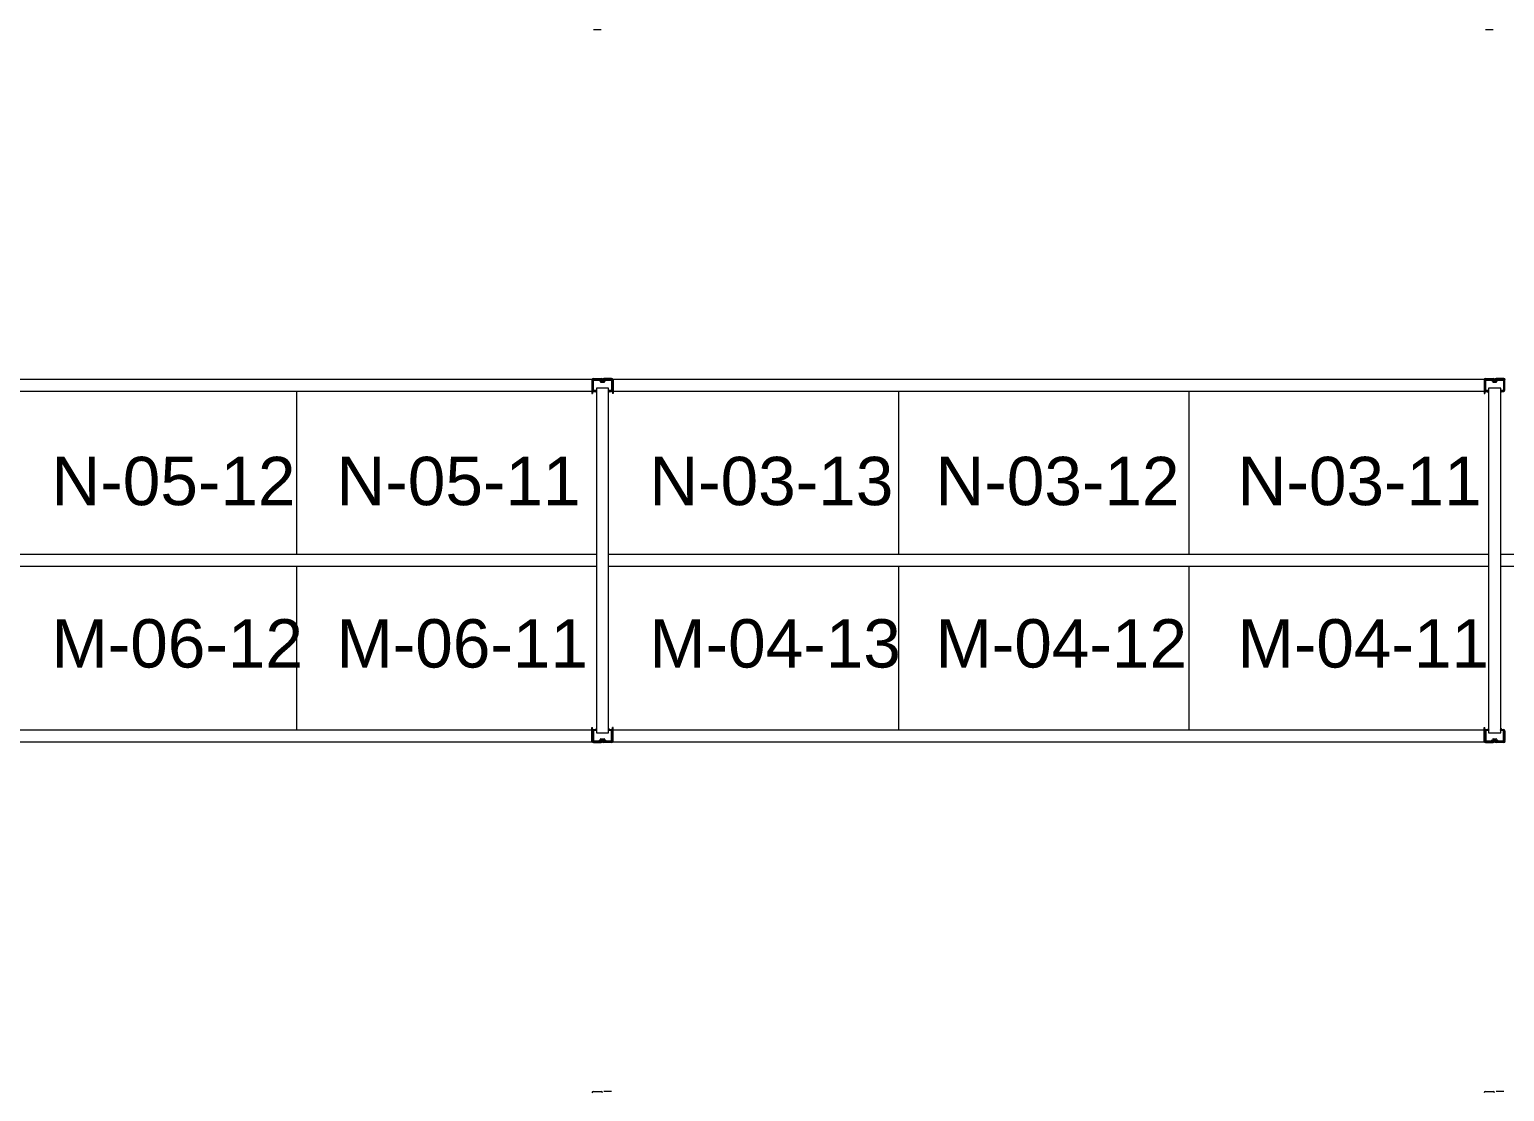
# Model space of a CAD drawing. Header units: inches. Extents: x 2743 to 10591, y -1604 to 5792.
# Drawn here: x 4369.5 to 4613.6, y 4872.1 to 5047.9 of the extents above; entities that cross this region are included whole.
import ezdxf

# ---------------------------------------------------------------- set-up
doc = ezdxf.new("R2010")
doc.units = ezdxf.units.IN
doc.header["$LTSCALE"] = 0.1875
doc.header["$MEASUREMENT"] = 0
for name, color, linetype, lineweight in [('22 Dimension', 7, 'Continuous', 5), ('32 Echelle', 160, 'Continuous', 15), ('33 Poutre', 30, 'Continuous', 15)]:
    doc.layers.add(name, color=color, linetype=linetype, lineweight=lineweight)
doc.styles.add('arial', font='')
doc.styles.get('arial').set_extended_font_data('Arial')

msp = doc.modelspace()

# ---------------------------------------------------------------- hatches: boundary and pattern name
at = {"layer": '32 Echelle'}
for points in [[(4463.33373, 4987.81503), (4463.33373, 4988.00253), (4463.14623, 4988.00253)], [(4463.33373, 4987.81503), (4463.33373, 4988.00253), (4463.14623, 4988.00253)], [(4465.33373, 4987.81503), (4465.33373, 4988.00253), (4465.52123, 4988.00253)], [(4465.33373, 4987.81503), (4465.33373, 4988.00253), (4465.52123, 4988.00253)], [(4610.95873, 4987.81503), (4610.95873, 4988.00253), (4610.77123, 4988.00253)], [(4610.95873, 4987.81503), (4610.95873, 4988.00253), (4610.77123, 4988.00253)], [(4612.95873, 4987.81503), (4612.95873, 4988.00253), (4613.14623, 4988.00253)], [(4612.95873, 4987.81503), (4612.95873, 4988.00253), (4613.14623, 4988.00253)], [(4463.33373, 4932.19003), (4463.33373, 4932.00253), (4463.14623, 4932.00253)], [(4463.33373, 4932.19003), (4463.33373, 4932.00253), (4463.14623, 4932.00253)], [(4465.33373, 4932.19003), (4465.33373, 4932.00253), (4465.52123, 4932.00253)], [(4465.33373, 4932.19003), (4465.33373, 4932.00253), (4465.52123, 4932.00253)], [(4610.95873, 4932.19003), (4610.95873, 4932.00253), (4610.77123, 4932.00253)], [(4610.95873, 4932.19003), (4610.95873, 4932.00253), (4610.77123, 4932.00253)], [(4612.95873, 4932.19003), (4612.95873, 4932.00253), (4613.14623, 4932.00253)], [(4612.95873, 4932.19003), (4612.95873, 4932.00253), (4613.14623, 4932.00253)]]:
    msp.add_hatch(color=256, dxfattribs=at).paths.add_polyline_path(points)

# ---------------------------------------------------------------- linework, layer by layer
at = {"layer": '22 Dimension'}
for p, q in [((4413.70873, 4988.00253), (4413.70873, 4961.00253)), ((4513.33373, 4988.00253), (4513.33373, 4961.00253)), ((4561.33373, 4988.00253), (4561.33373, 4961.00253)), ((4463.33373, 4961.00253), (4317.70873, 4961.00253)), ((4610.95873, 4961.00253), (4465.33373, 4961.00253)), ((4758.58373, 4961.00253), (4612.95873, 4961.00253)), ((4463.33373, 4959.00253), (4317.70873, 4959.00253)), ((4413.70873, 4959.00253), (4413.70873, 4932.00253)), ((4610.95873, 4959.00253), (4465.33373, 4959.00253)), ((4513.33373, 4959.00253), (4513.33373, 4932.00253)), ((4561.33373, 4959.00253), (4561.33373, 4932.00253)), ((4758.58373, 4959.00253), (4612.95873, 4959.00253))]:
    msp.add_line(p, q, dxfattribs=at)
at = {"layer": '32 Echelle', "linetype": 'Continuous', "lineweight": 25}
for p, q in [((4462.70877, 4989.81878), (4462.70877, 4988.18628)), ((4462.70877, 4989.81878), (4462.70877, 4988.18628)), ((4462.79877, 4988.18628), (4462.79877, 4989.81878)), ((4462.79877, 4988.18628), (4462.79877, 4989.81878)), ((4463.82136, 4990.00253), (4462.89252, 4990.00253)), ((4463.82136, 4990.00253), (4462.89252, 4990.00253)), ((4462.89252, 4989.91253), (4463.82136, 4989.91253)), ((4462.89252, 4989.91253), (4463.82136, 4989.91253)), ((4463.91102, 4989.84619), (4463.95493, 4989.70256)), ((4463.91102, 4989.84619), (4463.95493, 4989.70256)), ((4464.041, 4989.72887), (4463.99708, 4989.8725)), ((4464.041, 4989.72887), (4463.99708, 4989.8725)), ((4464.53681, 4989.66253), (4464.13065, 4989.66253)), ((4464.53681, 4989.66253), (4464.13065, 4989.66253)), ((4464.13065, 4989.57253), (4464.53681, 4989.57253)), ((4464.13065, 4989.57253), (4464.53681, 4989.57253)), ((4464.67038, 4989.8725), (4464.62647, 4989.72887)), ((4464.67038, 4989.8725), (4464.62647, 4989.72887)), ((4464.71254, 4989.70256), (4464.75645, 4989.84619)), ((4464.71254, 4989.70256), (4464.75645, 4989.84619)), ((4465.77494, 4990.00253), (4464.8461, 4990.00253)), ((4465.77494, 4990.00253), (4464.8461, 4990.00253)), ((4464.8461, 4989.91253), (4465.77494, 4989.91253)), ((4464.8461, 4989.91253), (4465.77494, 4989.91253)), ((4465.86869, 4989.81878), (4465.86869, 4988.18628)), ((4465.86869, 4989.81878), (4465.86869, 4988.18628)), ((4465.95869, 4988.18628), (4465.95869, 4989.81878)), ((4465.95869, 4988.18628), (4465.95869, 4989.81878)), ((4610.33377, 4989.81878), (4610.33377, 4988.18628)), ((4610.33377, 4989.81878), (4610.33377, 4988.18628)), ((4610.42377, 4988.18628), (4610.42377, 4989.81878)), ((4610.42377, 4988.18628), (4610.42377, 4989.81878)), ((4611.44636, 4990.00253), (4610.51752, 4990.00253)), ((4611.44636, 4990.00253), (4610.51752, 4990.00253)), ((4610.51752, 4989.91253), (4611.44636, 4989.91253)), ((4610.51752, 4989.91253), (4611.44636, 4989.91253)), ((4611.53602, 4989.84619), (4611.57993, 4989.70256)), ((4611.53602, 4989.84619), (4611.57993, 4989.70256)), ((4611.666, 4989.72887), (4611.62208, 4989.8725)), ((4611.666, 4989.72887), (4611.62208, 4989.8725)), ((4612.16181, 4989.66253), (4611.75565, 4989.66253)), ((4612.16181, 4989.66253), (4611.75565, 4989.66253)), ((4611.75565, 4989.57253), (4612.16181, 4989.57253)), ((4611.75565, 4989.57253), (4612.16181, 4989.57253)), ((4612.29538, 4989.8725), (4612.25147, 4989.72887)), ((4612.29538, 4989.8725), (4612.25147, 4989.72887)), ((4612.33754, 4989.70256), (4612.38145, 4989.84619)), ((4612.33754, 4989.70256), (4612.38145, 4989.84619)), ((4613.39994, 4990.00253), (4612.4711, 4990.00253)), ((4613.39994, 4990.00253), (4612.4711, 4990.00253)), ((4612.4711, 4989.91253), (4613.39994, 4989.91253)), ((4612.4711, 4989.91253), (4613.39994, 4989.91253)), ((4613.49369, 4989.81878), (4613.49369, 4988.18628)), ((4613.49369, 4989.81878), (4613.49369, 4988.18628)), ((4613.58369, 4988.18628), (4613.58369, 4989.81878)), ((4613.58369, 4988.18628), (4613.58369, 4989.81878)), ((4463.30877, 4988.09253), (4462.89252, 4988.09253)), ((4463.30877, 4988.09253), (4462.89252, 4988.09253)), ((4462.89252, 4988.00253), (4463.30877, 4988.00253)), ((4462.89252, 4988.00253), (4463.30877, 4988.00253)), ((4463.30877, 4988.00253), (4463.30877, 4988.09253)), ((4463.30877, 4988.00253), (4463.30877, 4988.09253)), ((4465.77494, 4988.09253), (4465.35869, 4988.09253)), ((4465.35869, 4988.09253), (4465.35869, 4988.00253)), ((4465.77494, 4988.09253), (4465.35869, 4988.09253)), ((4465.35869, 4988.09253), (4465.35869, 4988.00253)), ((4465.35869, 4988.00253), (4465.77494, 4988.00253)), ((4465.35869, 4988.00253), (4465.77494, 4988.00253)), ((4610.93377, 4988.09253), (4610.51752, 4988.09253)), ((4610.93377, 4988.09253), (4610.51752, 4988.09253)), ((4610.51752, 4988.00253), (4610.93377, 4988.00253)), ((4610.51752, 4988.00253), (4610.93377, 4988.00253)), ((4610.93377, 4988.00253), (4610.93377, 4988.09253)), ((4610.93377, 4988.00253), (4610.93377, 4988.09253)), ((4613.39994, 4988.09253), (4612.98369, 4988.09253)), ((4612.98369, 4988.09253), (4612.98369, 4988.00253)), ((4613.39994, 4988.09253), (4612.98369, 4988.09253)), ((4612.98369, 4988.09253), (4612.98369, 4988.00253)), ((4612.98369, 4988.00253), (4613.39994, 4988.00253)), ((4612.98369, 4988.00253), (4613.39994, 4988.00253)), ((4462.70877, 4930.18628), (4462.70877, 4931.81878)), ((4462.70877, 4930.18628), (4462.70877, 4931.81878)), ((4462.79877, 4931.81878), (4462.79877, 4930.18628)), ((4462.79877, 4931.81878), (4462.79877, 4930.18628)), ((4462.89252, 4932.00253), (4463.30877, 4932.00253)), ((4462.89252, 4932.00253), (4463.30877, 4932.00253)), ((4463.30877, 4931.91253), (4462.89252, 4931.91253)), ((4463.30877, 4931.91253), (4462.89252, 4931.91253)), ((4462.89252, 4930.09253), (4463.82136, 4930.09253)), ((4462.89252, 4930.09253), (4463.82136, 4930.09253)), ((4463.30877, 4932.00253), (4463.30877, 4931.91253)), ((4463.30877, 4932.00253), (4463.30877, 4931.91253)), ((4463.91102, 4930.15887), (4463.95493, 4930.3025)), ((4463.91102, 4930.15887), (4463.95493, 4930.3025)), ((4464.041, 4930.27619), (4463.99708, 4930.13256)), ((4464.041, 4930.27619), (4463.99708, 4930.13256)), ((4464.13065, 4930.43253), (4464.53681, 4930.43253)), ((4464.13065, 4930.43253), (4464.53681, 4930.43253)), ((4464.53681, 4930.34253), (4464.13065, 4930.34253)), ((4464.53681, 4930.34253), (4464.13065, 4930.34253)), ((4464.67038, 4930.13256), (4464.62647, 4930.27619)), ((4464.67038, 4930.13256), (4464.62647, 4930.27619)), ((4464.71254, 4930.3025), (4464.75645, 4930.15887)), ((4464.71254, 4930.3025), (4464.75645, 4930.15887)), ((4464.8461, 4930.09253), (4465.77494, 4930.09253)), ((4464.8461, 4930.09253), (4465.77494, 4930.09253)), ((4465.35869, 4932.00253), (4465.77494, 4932.00253)), ((4465.35869, 4931.91253), (4465.35869, 4932.00253)), ((4465.35869, 4932.00253), (4465.77494, 4932.00253)), ((4465.35869, 4931.91253), (4465.35869, 4932.00253)), ((4465.77494, 4931.91253), (4465.35869, 4931.91253)), ((4465.77494, 4931.91253), (4465.35869, 4931.91253)), ((4465.86869, 4930.18628), (4465.86869, 4931.81878)), ((4465.86869, 4930.18628), (4465.86869, 4931.81878)), ((4465.95869, 4931.81878), (4465.95869, 4930.18628)), ((4465.95869, 4931.81878), (4465.95869, 4930.18628)), ((4610.33377, 4930.18628), (4610.33377, 4931.81878)), ((4610.33377, 4930.18628), (4610.33377, 4931.81878)), ((4610.42377, 4931.81878), (4610.42377, 4930.18628)), ((4610.42377, 4931.81878), (4610.42377, 4930.18628)), ((4610.51752, 4932.00253), (4610.93377, 4932.00253)), ((4610.51752, 4932.00253), (4610.93377, 4932.00253)), ((4610.93377, 4931.91253), (4610.51752, 4931.91253)), ((4610.93377, 4931.91253), (4610.51752, 4931.91253)), ((4610.51752, 4930.09253), (4611.44636, 4930.09253)), ((4610.51752, 4930.09253), (4611.44636, 4930.09253)), ((4610.93377, 4932.00253), (4610.93377, 4931.91253)), ((4610.93377, 4932.00253), (4610.93377, 4931.91253)), ((4611.53602, 4930.15887), (4611.57993, 4930.3025)), ((4611.53602, 4930.15887), (4611.57993, 4930.3025)), ((4611.666, 4930.27619), (4611.62208, 4930.13256)), ((4611.666, 4930.27619), (4611.62208, 4930.13256)), ((4611.75565, 4930.43253), (4612.16181, 4930.43253)), ((4611.75565, 4930.43253), (4612.16181, 4930.43253)), ((4612.16181, 4930.34253), (4611.75565, 4930.34253)), ((4612.16181, 4930.34253), (4611.75565, 4930.34253)), ((4612.29538, 4930.13256), (4612.25147, 4930.27619)), ((4612.29538, 4930.13256), (4612.25147, 4930.27619)), ((4612.33754, 4930.3025), (4612.38145, 4930.15887)), ((4612.33754, 4930.3025), (4612.38145, 4930.15887)), ((4612.4711, 4930.09253), (4613.39994, 4930.09253)), ((4612.4711, 4930.09253), (4613.39994, 4930.09253)), ((4612.98369, 4932.00253), (4613.39994, 4932.00253)), ((4612.98369, 4931.91253), (4612.98369, 4932.00253)), ((4612.98369, 4932.00253), (4613.39994, 4932.00253)), ((4612.98369, 4931.91253), (4612.98369, 4932.00253)), ((4613.39994, 4931.91253), (4612.98369, 4931.91253)), ((4613.39994, 4931.91253), (4612.98369, 4931.91253)), ((4613.49369, 4930.18628), (4613.49369, 4931.81878)), ((4613.49369, 4930.18628), (4613.49369, 4931.81878)), ((4613.58369, 4931.81878), (4613.58369, 4930.18628)), ((4613.58369, 4931.81878), (4613.58369, 4930.18628)), ((4463.82136, 4930.00253), (4462.89252, 4930.00253)), ((4463.82136, 4930.00253), (4462.89252, 4930.00253)), ((4465.77494, 4930.00253), (4464.8461, 4930.00253)), ((4465.77494, 4930.00253), (4464.8461, 4930.00253)), ((4611.44636, 4930.00253), (4610.51752, 4930.00253)), ((4611.44636, 4930.00253), (4610.51752, 4930.00253)), ((4613.39994, 4930.00253), (4612.4711, 4930.00253)), ((4613.39994, 4930.00253), (4612.4711, 4930.00253))]:
    msp.add_line(p, q, dxfattribs=at)
at = {"layer": '32 Echelle'}
for p, q in [((4463.33373, 4988.00253), (4463.14623, 4988.00253)), ((4463.33373, 4987.81503), (4463.14623, 4988.00253)), ((4463.33373, 4988.00253), (4463.14623, 4988.00253)), ((4463.33373, 4987.81503), (4463.14623, 4988.00253)), ((4465.33373, 4988.50253), (4463.33373, 4988.50253)), ((4463.33373, 4988.50253), (4463.33373, 4931.50253)), ((4465.33373, 4988.50253), (4463.33373, 4988.50253)), ((4463.33373, 4988.50253), (4463.33373, 4931.50253)), ((4463.33373, 4987.81503), (4463.33373, 4988.00253)), ((4463.33373, 4987.81503), (4463.33373, 4988.00253)), ((4465.33373, 4931.50253), (4465.33373, 4988.50253)), ((4465.33373, 4931.50253), (4465.33373, 4988.50253)), ((4465.33373, 4988.00253), (4465.52123, 4988.00253)), ((4465.33373, 4987.81503), (4465.33373, 4988.00253)), ((4465.33373, 4987.81503), (4465.52123, 4988.00253)), ((4465.33373, 4988.00253), (4465.52123, 4988.00253)), ((4465.33373, 4987.81503), (4465.33373, 4988.00253)), ((4465.33373, 4987.81503), (4465.52123, 4988.00253)), ((4610.95873, 4988.00253), (4610.77123, 4988.00253)), ((4610.95873, 4987.81503), (4610.77123, 4988.00253)), ((4610.95873, 4988.00253), (4610.77123, 4988.00253)), ((4610.95873, 4987.81503), (4610.77123, 4988.00253)), ((4612.95873, 4988.50253), (4610.95873, 4988.50253)), ((4610.95873, 4988.50253), (4610.95873, 4931.50253)), ((4612.95873, 4988.50253), (4610.95873, 4988.50253)), ((4610.95873, 4988.50253), (4610.95873, 4931.50253)), ((4610.95873, 4987.81503), (4610.95873, 4988.00253)), ((4610.95873, 4987.81503), (4610.95873, 4988.00253)), ((4612.95873, 4931.50253), (4612.95873, 4988.50253)), ((4612.95873, 4931.50253), (4612.95873, 4988.50253)), ((4612.95873, 4988.00253), (4613.14623, 4988.00253)), ((4612.95873, 4987.81503), (4612.95873, 4988.00253)), ((4612.95873, 4987.81503), (4613.14623, 4988.00253)), ((4612.95873, 4988.00253), (4613.14623, 4988.00253)), ((4612.95873, 4987.81503), (4612.95873, 4988.00253)), ((4612.95873, 4987.81503), (4613.14623, 4988.00253)), ((4463.33373, 4932.19003), (4463.14623, 4932.00253)), ((4463.33373, 4932.19003), (4463.14623, 4932.00253)), ((4463.33373, 4932.00253), (4463.14623, 4932.00253)), ((4463.33373, 4932.00253), (4463.14623, 4932.00253)), ((4463.33373, 4932.19003), (4463.33373, 4932.00253)), ((4463.33373, 4932.19003), (4463.33373, 4932.00253)), ((4463.33373, 4931.50253), (4465.33373, 4931.50253)), ((4463.33373, 4931.50253), (4465.33373, 4931.50253)), ((4465.33373, 4932.19003), (4465.33373, 4932.00253)), ((4465.33373, 4932.19003), (4465.52123, 4932.00253)), ((4465.33373, 4932.19003), (4465.33373, 4932.00253)), ((4465.33373, 4932.19003), (4465.52123, 4932.00253)), ((4465.33373, 4932.00253), (4465.52123, 4932.00253)), ((4465.33373, 4932.00253), (4465.52123, 4932.00253)), ((4610.95873, 4932.19003), (4610.77123, 4932.00253)), ((4610.95873, 4932.19003), (4610.77123, 4932.00253)), ((4610.95873, 4932.00253), (4610.77123, 4932.00253)), ((4610.95873, 4932.00253), (4610.77123, 4932.00253)), ((4610.95873, 4932.19003), (4610.95873, 4932.00253)), ((4610.95873, 4932.19003), (4610.95873, 4932.00253)), ((4610.95873, 4931.50253), (4612.95873, 4931.50253)), ((4610.95873, 4931.50253), (4612.95873, 4931.50253)), ((4612.95873, 4932.19003), (4612.95873, 4932.00253)), ((4612.95873, 4932.19003), (4613.14623, 4932.00253)), ((4612.95873, 4932.19003), (4612.95873, 4932.00253)), ((4612.95873, 4932.19003), (4613.14623, 4932.00253)), ((4612.95873, 4932.00253), (4613.14623, 4932.00253)), ((4612.95873, 4932.00253), (4613.14623, 4932.00253))]:
    msp.add_line(p, q, dxfattribs=at)
at = {"layer": '32 Echelle', "linetype": 'Continuous', "lineweight": 25}
for centre, radius, start, end in [((4462.89252, 4989.81878), 0.18375, 90, 180), ((4462.89252, 4989.81878), 0.18375, 90, 180), ((4462.89252, 4989.81878), 0.09375, 90, 180), ((4462.89252, 4989.81878), 0.09375, 90, 180), ((4463.82136, 4989.81878), 0.18375, 17, 90), ((4463.82136, 4989.81878), 0.18375, 17, 90), ((4463.82136, 4989.81878), 0.09375, 17, 90), ((4463.82136, 4989.81878), 0.09375, 17, 90), ((4464.13065, 4989.75628), 0.18375, 197, 270), ((4464.13065, 4989.75628), 0.18375, 197, 270), ((4464.13065, 4989.75628), 0.09375, 197, 270), ((4464.13065, 4989.75628), 0.09375, 197, 270), ((4464.53681, 4989.75628), 0.09375, 270, 343), ((4464.53681, 4989.75628), 0.09375, 270, 343), ((4464.53681, 4989.75628), 0.18375, 270, 343), ((4464.53681, 4989.75628), 0.18375, 270, 343), ((4464.8461, 4989.81878), 0.18375, 90, 163), ((4464.8461, 4989.81878), 0.18375, 90, 163), ((4464.8461, 4989.81878), 0.09375, 90, 163), ((4464.8461, 4989.81878), 0.09375, 90, 163), ((4465.77494, 4989.81878), 0.18375, 0, 90), ((4465.77494, 4989.81878), 0.18375, 0, 90), ((4465.77494, 4989.81878), 0.09375, 0, 90), ((4465.77494, 4989.81878), 0.09375, 0, 90), ((4610.51752, 4989.81878), 0.18375, 90, 180), ((4610.51752, 4989.81878), 0.18375, 90, 180), ((4610.51752, 4989.81878), 0.09375, 90, 180), ((4610.51752, 4989.81878), 0.09375, 90, 180), ((4611.44636, 4989.81878), 0.18375, 17, 90), ((4611.44636, 4989.81878), 0.18375, 17, 90), ((4611.44636, 4989.81878), 0.09375, 17, 90), ((4611.44636, 4989.81878), 0.09375, 17, 90), ((4611.75565, 4989.75628), 0.18375, 197, 270), ((4611.75565, 4989.75628), 0.18375, 197, 270), ((4611.75565, 4989.75628), 0.09375, 197, 270), ((4611.75565, 4989.75628), 0.09375, 197, 270), ((4612.16181, 4989.75628), 0.09375, 270, 343), ((4612.16181, 4989.75628), 0.09375, 270, 343), ((4612.16181, 4989.75628), 0.18375, 270, 343), ((4612.16181, 4989.75628), 0.18375, 270, 343), ((4612.4711, 4989.81878), 0.18375, 90, 163), ((4612.4711, 4989.81878), 0.18375, 90, 163), ((4612.4711, 4989.81878), 0.09375, 90, 163), ((4612.4711, 4989.81878), 0.09375, 90, 163), ((4613.39994, 4989.81878), 0.18375, 0, 90), ((4613.39994, 4989.81878), 0.18375, 0, 90), ((4613.39994, 4989.81878), 0.09375, 0, 90), ((4613.39994, 4989.81878), 0.09375, 0, 90), ((4462.89252, 4988.18628), 0.18375, 180, 270), ((4462.89252, 4988.18628), 0.18375, 180, 270), ((4462.89252, 4988.18628), 0.09375, 180, 270), ((4462.89252, 4988.18628), 0.09375, 180, 270), ((4465.77494, 4988.18628), 0.09375, 270, 0), ((4465.77494, 4988.18628), 0.18375, 270, 0), ((4465.77494, 4988.18628), 0.09375, 270, 0), ((4465.77494, 4988.18628), 0.18375, 270, 0), ((4610.51752, 4988.18628), 0.18375, 180, 270), ((4610.51752, 4988.18628), 0.18375, 180, 270), ((4610.51752, 4988.18628), 0.09375, 180, 270), ((4610.51752, 4988.18628), 0.09375, 180, 270), ((4613.39994, 4988.18628), 0.09375, 270, 0), ((4613.39994, 4988.18628), 0.18375, 270, 0), ((4613.39994, 4988.18628), 0.09375, 270, 0), ((4613.39994, 4988.18628), 0.18375, 270, 0), ((4462.89252, 4931.81878), 0.18375, 90, 180), ((4462.89252, 4931.81878), 0.18375, 90, 180), ((4462.89252, 4930.18628), 0.18375, 180, 270), ((4462.89252, 4930.18628), 0.18375, 180, 270), ((4462.89252, 4931.81878), 0.09375, 90, 180), ((4462.89252, 4931.81878), 0.09375, 90, 180), ((4462.89252, 4930.18628), 0.09375, 180, 270), ((4462.89252, 4930.18628), 0.09375, 180, 270), ((4463.82136, 4930.18628), 0.09375, 270, 343), ((4463.82136, 4930.18628), 0.09375, 270, 343), ((4463.82136, 4930.18628), 0.18375, 270, 343), ((4463.82136, 4930.18628), 0.18375, 270, 343), ((4464.13065, 4930.24878), 0.18375, 90, 163), ((4464.13065, 4930.24878), 0.18375, 90, 163), ((4464.13065, 4930.24878), 0.09375, 90, 163), ((4464.13065, 4930.24878), 0.09375, 90, 163), ((4464.53681, 4930.24878), 0.18375, 17, 90), ((4464.53681, 4930.24878), 0.18375, 17, 90), ((4464.53681, 4930.24878), 0.09375, 17, 90), ((4464.53681, 4930.24878), 0.09375, 17, 90), ((4464.8461, 4930.18628), 0.18375, 197, 270), ((4464.8461, 4930.18628), 0.18375, 197, 270), ((4464.8461, 4930.18628), 0.09375, 197, 270), ((4464.8461, 4930.18628), 0.09375, 197, 270), ((4465.77494, 4931.81878), 0.18375, 0, 90), ((4465.77494, 4931.81878), 0.18375, 0, 90), ((4465.77494, 4931.81878), 0.09375, 0, 90), ((4465.77494, 4931.81878), 0.09375, 0, 90), ((4465.77494, 4930.18628), 0.09375, 270, 0), ((4465.77494, 4930.18628), 0.18375, 270, 0), ((4465.77494, 4930.18628), 0.09375, 270, 0), ((4465.77494, 4930.18628), 0.18375, 270, 0), ((4610.51752, 4931.81878), 0.18375, 90, 180), ((4610.51752, 4931.81878), 0.18375, 90, 180), ((4610.51752, 4930.18628), 0.18375, 180, 270), ((4610.51752, 4930.18628), 0.18375, 180, 270), ((4610.51752, 4931.81878), 0.09375, 90, 180), ((4610.51752, 4931.81878), 0.09375, 90, 180), ((4610.51752, 4930.18628), 0.09375, 180, 270), ((4610.51752, 4930.18628), 0.09375, 180, 270), ((4611.44636, 4930.18628), 0.09375, 270, 343), ((4611.44636, 4930.18628), 0.09375, 270, 343), ((4611.44636, 4930.18628), 0.18375, 270, 343), ((4611.44636, 4930.18628), 0.18375, 270, 343), ((4611.75565, 4930.24878), 0.18375, 90, 163), ((4611.75565, 4930.24878), 0.18375, 90, 163), ((4611.75565, 4930.24878), 0.09375, 90, 163), ((4611.75565, 4930.24878), 0.09375, 90, 163), ((4612.16181, 4930.24878), 0.18375, 17, 90), ((4612.16181, 4930.24878), 0.18375, 17, 90), ((4612.16181, 4930.24878), 0.09375, 17, 90), ((4612.16181, 4930.24878), 0.09375, 17, 90), ((4612.4711, 4930.18628), 0.18375, 197, 270), ((4612.4711, 4930.18628), 0.18375, 197, 270), ((4612.4711, 4930.18628), 0.09375, 197, 270), ((4612.4711, 4930.18628), 0.09375, 197, 270), ((4613.39994, 4931.81878), 0.18375, 0, 90), ((4613.39994, 4931.81878), 0.18375, 0, 90), ((4613.39994, 4931.81878), 0.09375, 0, 90), ((4613.39994, 4931.81878), 0.09375, 0, 90), ((4613.39994, 4930.18628), 0.09375, 270, 0), ((4613.39994, 4930.18628), 0.18375, 270, 0), ((4613.39994, 4930.18628), 0.09375, 270, 0), ((4613.39994, 4930.18628), 0.18375, 270, 0)]:
    msp.add_arc(centre, radius, start, end, dxfattribs=at)
at = {"layer": '33 Poutre'}
for p, q in [((4462.82773, 5047.88353), (4464.08973, 5047.88353)), ((4610.45273, 5047.88353), (4611.71473, 5047.88353)), ((4318.45873, 4990.00253), (4462.58373, 4990.00253)), ((4462.58373, 4990.00253), (4462.58373, 4988.00253)), ((4462.58373, 4989.87753), (4462.58373, 4987.62153)), ((4462.70273, 4989.87753), (4462.70273, 4987.62153)), ((4462.82773, 4990.12153), (4464.08973, 4990.12153)), ((4464.08973, 4990.00253), (4462.82773, 4990.00253)), ((4464.21473, 4989.66253), (4464.21473, 4989.87753)), ((4464.21473, 4989.66253), (4464.33373, 4989.66253)), ((4464.33373, 4989.66253), (4464.33373, 4989.87753)), ((4464.33373, 4989.66253), (4464.33373, 4989.87753)), ((4464.45273, 4989.66253), (4464.33373, 4989.66253)), ((4464.45273, 4989.66253), (4464.45273, 4989.87753)), ((4465.83973, 4990.12153), (4464.57773, 4990.12153)), ((4464.57773, 4990.00253), (4465.83973, 4990.00253)), ((4465.96473, 4989.87753), (4465.96473, 4987.62153)), ((4466.08373, 4990.00253), (4610.20873, 4990.00253)), ((4466.08373, 4990.00253), (4466.08373, 4988.00253)), ((4466.08373, 4989.87753), (4466.08373, 4987.62153)), ((4610.20873, 4990.00253), (4610.20873, 4988.00253)), ((4610.20873, 4989.87753), (4610.20873, 4987.62153)), ((4610.32773, 4989.87753), (4610.32773, 4987.62153)), ((4610.45273, 4990.12153), (4611.71473, 4990.12153)), ((4611.71473, 4990.00253), (4610.45273, 4990.00253)), ((4611.83973, 4989.66253), (4611.83973, 4989.87753)), ((4611.83973, 4989.66253), (4611.95873, 4989.66253)), ((4611.95873, 4989.66253), (4611.95873, 4989.87753)), ((4611.95873, 4989.66253), (4611.95873, 4989.87753)), ((4612.07773, 4989.66253), (4611.95873, 4989.66253)), ((4612.07773, 4989.66253), (4612.07773, 4989.87753)), ((4613.46473, 4990.12153), (4612.20273, 4990.12153)), ((4612.20273, 4990.00253), (4613.46473, 4990.00253)), ((4318.45873, 4988.00253), (4462.58373, 4988.00253)), ((4462.58373, 4987.62153), (4462.70273, 4987.62153)), ((4466.08373, 4987.62153), (4465.96473, 4987.62153)), ((4466.08373, 4988.00253), (4610.20873, 4988.00253)), ((4610.20873, 4987.62153), (4610.32773, 4987.62153)), ((4318.45873, 4932.00253), (4462.58373, 4932.00253)), ((4462.58373, 4930.12753), (4462.58373, 4932.38353)), ((4462.58373, 4932.38353), (4462.70273, 4932.38353)), ((4462.58373, 4930.00253), (4462.58373, 4932.00253)), ((4462.70273, 4930.12753), (4462.70273, 4932.38353)), ((4464.21473, 4930.34253), (4464.21473, 4930.12753)), ((4464.21473, 4930.34253), (4464.33373, 4930.34253)), ((4464.33373, 4930.34253), (4464.33373, 4930.12753)), ((4464.33373, 4930.34253), (4464.33373, 4930.12753)), ((4464.45273, 4930.34253), (4464.33373, 4930.34253)), ((4464.45273, 4930.34253), (4464.45273, 4930.12753)), ((4466.08373, 4932.38353), (4465.96473, 4932.38353)), ((4465.96473, 4930.12753), (4465.96473, 4932.38353)), ((4466.08373, 4930.12753), (4466.08373, 4932.38353)), ((4466.08373, 4932.00253), (4610.20873, 4932.00253)), ((4466.08373, 4930.00253), (4466.08373, 4932.00253)), ((4610.20873, 4930.12753), (4610.20873, 4932.38353)), ((4610.20873, 4932.38353), (4610.32773, 4932.38353)), ((4610.20873, 4930.00253), (4610.20873, 4932.00253)), ((4610.32773, 4930.12753), (4610.32773, 4932.38353)), ((4611.83973, 4930.34253), (4611.83973, 4930.12753)), ((4611.83973, 4930.34253), (4611.95873, 4930.34253)), ((4611.95873, 4930.34253), (4611.95873, 4930.12753)), ((4611.95873, 4930.34253), (4611.95873, 4930.12753)), ((4612.07773, 4930.34253), (4611.95873, 4930.34253)), ((4612.07773, 4930.34253), (4612.07773, 4930.12753)), ((4318.45873, 4930.00253), (4462.58373, 4930.00253)), ((4464.08973, 4930.00253), (4462.82773, 4930.00253)), ((4462.82773, 4929.88353), (4464.08973, 4929.88353)), ((4464.57773, 4930.00253), (4465.83973, 4930.00253)), ((4465.83973, 4929.88353), (4464.57773, 4929.88353)), ((4466.08373, 4930.00253), (4610.20873, 4930.00253)), ((4611.71473, 4930.00253), (4610.45273, 4930.00253)), ((4610.45273, 4929.88353), (4611.71473, 4929.88353)), ((4612.20273, 4930.00253), (4613.46473, 4930.00253)), ((4613.46473, 4929.88353), (4612.20273, 4929.88353)), ((4462.82773, 4872.12153), (4464.08973, 4872.12153)), ((4465.83973, 4872.12153), (4464.57773, 4872.12153)), ((4610.45273, 4872.12153), (4611.71473, 4872.12153)), ((4613.46473, 4872.12153), (4612.20273, 4872.12153))]:
    msp.add_line(p, q, dxfattribs=at)
for centre, radius, start, end in [((4462.82773, 4989.87753), 0.244, 90, 180), ((4462.82773, 4989.87753), 0.125, 90, 180), ((4464.08973, 4989.87753), 0.244, 0, 90), ((4464.08973, 4989.87753), 0.125, 0, 90), ((4464.57773, 4989.87753), 0.244, 90, 180), ((4464.57773, 4989.87753), 0.125, 90, 180), ((4465.83973, 4989.87753), 0.244, 0, 90), ((4465.83973, 4989.87753), 0.125, 0, 90), ((4610.45273, 4989.87753), 0.244, 90, 180), ((4610.45273, 4989.87753), 0.125, 90, 180), ((4611.71473, 4989.87753), 0.244, 0, 90), ((4611.71473, 4989.87753), 0.125, 0, 90), ((4612.20273, 4989.87753), 0.244, 90, 180), ((4612.20273, 4989.87753), 0.125, 90, 180), ((4613.46473, 4989.87753), 0.244, 0, 90), ((4613.46473, 4989.87753), 0.125, 0, 90), ((4462.82773, 4930.12753), 0.244, 180, 270), ((4462.82773, 4930.12753), 0.125, 180, 270), ((4464.08973, 4930.12753), 0.125, 270, 0), ((4464.08973, 4930.12753), 0.244, 270, 0), ((4464.57773, 4930.12753), 0.244, 180, 270), ((4464.57773, 4930.12753), 0.125, 180, 270), ((4465.83973, 4930.12753), 0.244, 270, 0), ((4465.83973, 4930.12753), 0.125, 270, 0), ((4610.45273, 4930.12753), 0.244, 180, 270), ((4610.45273, 4930.12753), 0.125, 180, 270), ((4611.71473, 4930.12753), 0.125, 270, 0), ((4611.71473, 4930.12753), 0.244, 270, 0), ((4612.20273, 4930.12753), 0.244, 180, 270), ((4612.20273, 4930.12753), 0.125, 180, 270), ((4613.46473, 4930.12753), 0.244, 270, 0), ((4613.46473, 4930.12753), 0.125, 270, 0), ((4462.82773, 4871.87753), 0.244, 90, 180), ((4464.08973, 4871.87753), 0.244, 0, 90), ((4610.45273, 4871.87753), 0.244, 90, 180), ((4611.71473, 4871.87753), 0.244, 0, 90)]:
    msp.add_arc(centre, radius, start, end, dxfattribs=at)

# ---------------------------------------------------------------- texts
at = {"layer": '22 Dimension', "char_height": 8, "attachment_point": 1, "style": 'arial'}
for s, insert in [('{\\fArial Unicode MS|b0|i0|c0|p2;\\C8;N-05-12}', (4373.16585, 4977.1601)), ('{\\fArial Unicode MS|b0|i0|c0|p2;\\C8;N-05-11}', (4420.32763, 4977.1601)), ('{\\fArial Unicode MS|b0|i0|c0|p2;\\C8;N-03-13}', (4472.08875, 4977.1601)), ('{\\fArial Unicode MS|b0|i0|c0|p2;\\C8;N-03-12}', (4519.44478, 4977.1601)), ('{\\fArial Unicode MS|b0|i0|c0|p2;\\C8;N-03-11}', (4569.42498, 4977.1601)), ('{\\fArial Unicode MS|b0|i0|c0|p2;\\C8;M-06-12}', (4373.16585, 4950.28756)), ('{\\fArial Unicode MS|b0|i0|c0|p2;\\C8;M-06-11}', (4420.32763, 4950.28756)), ('{\\fArial Unicode MS|b0|i0|c0|p2;\\C8;M-04-13}', (4472.08875, 4950.28756)), ('{\\fArial Unicode MS|b0|i0|c0|p2;\\C8;M-04-12}', (4519.44478, 4950.28756)), ('{\\fArial Unicode MS|b0|i0|c0|p2;\\C8;M-04-11}', (4569.42498, 4950.28756))]:
    msp.add_mtext_dynamic_manual_height_columns(s, width=68.8901007, gutter_width=5, heights=[0], dxfattribs=dict(at, insert=insert))

doc.saveas('drawing.dxf')
